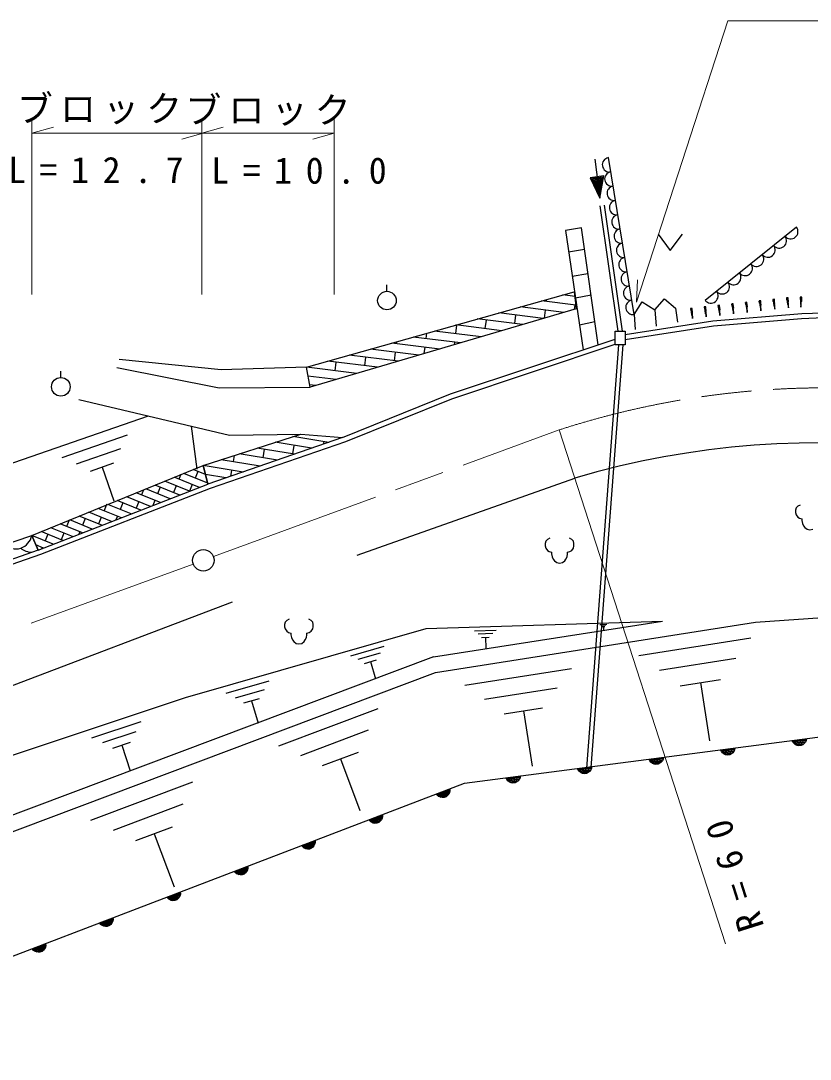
# Model space of a CAD drawing. Units: millimetres, scale not verified, with parts at other scales. Extents: x 40000 to 680000, y 20000 to 380000.
# Drawn here: x 363851 to 418778, y 259375 to 331676 of the extents above; entities that cross this region are included whole.
import ezdxf

# ---------------------------------------------------------------- set-up
doc = ezdxf.new("R2010")
doc.units = ezdxf.units.MM
doc.header["$LTSCALE"] = 1000
doc.linetypes.add('CHAIN', pattern=[18.5, 12, -1.5, 3.5, -1.5])
for name, color, linetype, lineweight in [('M-BGD', 7, 'Continuous', 25), ('M-BGD-EXST', 7, 'Continuous', 25), ('M-BMK', 2, 'CHAIN', 13), ('M-BMK-OTRS', 5, 'Continuous', 25), ('M-BMK-SRVR', 3, 'Continuous', 25), ('M-STR-HTXT', 7, 'Continuous', 13), ('M-STR-STR3', 7, 'Continuous', 25)]:
    doc.layers.add(name, color=color, linetype=linetype, lineweight=lineweight)
doc.styles.add('ＭＳ ゴシック', font='')
doc.styles.get('ＭＳ ゴシック').set_extended_font_data('MS Gothic')

# ---------------------------------------------------------------- blocks, each defined once
blk = doc.blocks.new('MARK28C15L15W1')
at = {"color": 7, "linetype": 'Continuous', "lineweight": 13}
blk.add_line((0, 0), (0.014, -0.05), dxfattribs=at)

msp = doc.modelspace()

# ---------------------------------------------------------------- linework, layer by layer
at = {"layer": 'M-BGD'}
for p, q in [((403792, 322046), (404131, 319321)), ((406528, 311229), (404734, 322145)), ((404140, 318795), (405390, 310055)), ((404437, 318838), (405693, 310055)), ((417816, 317317), (411466, 312203)), ((389327, 312841), (389327, 313283)), ((417157, 312231), (417142, 312370)), ((417156, 312372), (417187, 312079)), ((417219, 311914), (417170, 312373)), ((417183, 312375), (417250, 311762)), ((417247, 311917), (417197, 312376)), ((417211, 312378), (417243, 312085)), ((417240, 312240), (417225, 312379)), ((418093, 312278), (418095, 312418)), ((418109, 312418), (418105, 312124)), ((418116, 311956), (418123, 312418)), ((418137, 312418), (418127, 311802)), ((418144, 311955), (418151, 312417)), ((418165, 312417), (418161, 312123)), ((418177, 312277), (418179, 312417)), ((409407, 311657), (409554, 310685)), ((410487, 311490), (410472, 311630)), ((410486, 311631), (410518, 311339)), ((410550, 311173), (410500, 311633)), ((410514, 311634), (410580, 311022)), ((410577, 311176), (410528, 311636)), ((410541, 311637), (410573, 311345)), ((410571, 311499), (410555, 311639)), ((411440, 311596), (411425, 311735)), ((411439, 311737), (411470, 311445)), ((411502, 311279), (411453, 311738)), ((411466, 311740), (411533, 311127)), ((411530, 311282), (411480, 311741)), ((411494, 311743), (411526, 311451)), ((411523, 311605), (411508, 311744)), ((412393, 311702), (412378, 311841)), ((412392, 311843), (412423, 311550)), ((412455, 311385), (412405, 311844)), ((412419, 311846), (412486, 311233)), ((412483, 311388), (412433, 311847)), ((412447, 311849), (412479, 311556)), ((412476, 311711), (412461, 311850)), ((413346, 311808), (413330, 311947)), ((413344, 311948), (413376, 311656)), ((413408, 311491), (413358, 311950)), ((413372, 311952), (413439, 311339)), ((413436, 311494), (413386, 311953)), ((413400, 311954), (413432, 311662)), ((413429, 311817), (413414, 311956)), ((414298, 311913), (414283, 312053)), ((414297, 312054), (414329, 311762)), ((414361, 311596), (414311, 312056)), ((414325, 312057), (414391, 311445)), ((414389, 311600), (414339, 312059)), ((414353, 312060), (414385, 311768)), ((414382, 311923), (414367, 312062)), ((415251, 312019), (415236, 312158)), ((415250, 312160), (415282, 311868)), ((415314, 311702), (415264, 312162)), ((415278, 312163), (415344, 311551)), ((415341, 311705), (415292, 312165)), ((415306, 312166), (415337, 311874)), ((415335, 312028), (415320, 312168)), ((416204, 312125), (416189, 312264)), ((416203, 312266), (416235, 311973)), ((416267, 311808), (416217, 312267)), ((416231, 312269), (416297, 311656)), ((416294, 311811), (416245, 312270)), ((416258, 312272), (416290, 311980)), ((416287, 312134), (416272, 312273)), ((406534, 311230), (406593, 310184)), ((407963, 311554), (408052, 310420)), ((405444, 309112), (403209, 279636)), ((405745, 309112), (403514, 279689)), ((366638, 306838), (366638, 307280)), ((356788, 298630), (372734, 304180)), ((375708, 303462), (376104, 300462)), ((366736, 301268), (371270, 302846)), ((383325, 302904), (386242, 302657)), ((370797, 301868), (367714, 300796)), ((368692, 300323), (370324, 300891)), ((369508, 300607), (370328, 298249)), ((355078, 292598), (364617, 295839)), ((392567, 287381), (408494, 289875)), ((395417, 289207), (396916, 289253)), ((404135, 289652), (404635, 289668)), ((404557, 289585), (404217, 289575)), ((404300, 289497), (404480, 289503)), ((404390, 289500), (404398, 289240)), ((396684, 289006), (395664, 288974)), ((395912, 288742), (396451, 288759)), ((396181, 288750), (396206, 287971)), ((406843, 287485), (414647, 288710)), ((386817, 287463), (389123, 288126)), ((392567, 287381), (336731, 266393)), ((388860, 287651), (387292, 287200)), ((387767, 286937), (388597, 287176)), ((388182, 287056), (388527, 285857)), ((413594, 287266), (408288, 286433)), ((394751, 285418), (402161, 286581)), ((378148, 284857), (381128, 285713)), ((409732, 285380), (412542, 285821)), ((411137, 285600), (411774, 281542)), ((380788, 285100), (378762, 284517)), ((401161, 285210), (396123, 284419)), ((379376, 284177), (380449, 284486)), ((379912, 284332), (380358, 282783)), ((381795, 281197), (388720, 283805)), ((397495, 283419), (400162, 283838)), ((398828, 283629), (399433, 279776)), ((368801, 281761), (372217, 282898)), ((371853, 282170), (369530, 281396)), ((388030, 282280), (383321, 280506)), ((370258, 281032), (371488, 281441)), ((370873, 281236), (371465, 279460)), ((384846, 279815), (387339, 280755)), ((386093, 280285), (387449, 276684)), ((368714, 276011), (375826, 278690)), ((375117, 277123), (370281, 275301)), ((371847, 274592), (374408, 275557)), ((373127, 275074), (374521, 271376))]:
    msp.add_line(p, q, dxfattribs=at)
for points in [[(404131, 319321), (404422, 320869), (403470, 320750)], [(404109, 319500), (404340, 320798), (403566, 320702)], [(404087, 319678), (404258, 320728), (403663, 320654)], [(404064, 319857), (404176, 320657), (403760, 320605)], [(404042, 320036), (404094, 320586), (403856, 320557)], [(404012, 320274), (404013, 320516), (403953, 320508)], [(417126, 312382), (417257, 311693), (417238, 312395)], [(418082, 312433), (418126, 311732), (418194, 312431)], [(410457, 311642), (410588, 310952), (410568, 311654)], [(411409, 311748), (411540, 311058), (411521, 311760)], [(412362, 311854), (412493, 311164), (412474, 311866)], [(413315, 311959), (413446, 311269), (413426, 311971)], [(414268, 312065), (414399, 311375), (414379, 312077)], [(415221, 312171), (415352, 311481), (415332, 312183)], [(416173, 312277), (416305, 311587), (416285, 312289)], [(405206, 310055), (405913, 310055), (405913, 309112), (405206, 309112)]]:
    msp.add_lwpolyline(points, close=True, dxfattribs=at)
for points in [[(408193, 316828), (409043, 315671), (409893, 316828)], [(406534, 311230), (407087, 312107), (407963, 311554), (408634, 312327), (409407, 311657)], [(405913, 309484), (412043, 310433), (418162, 310946), (423225, 311168), (425786, 311152), (428247, 311033), (431159, 310720), (436110, 309786), (440166, 308372), (445444, 305823), (447654, 304780), (453860, 302943), (460635, 294674), (466950, 285872)], [(331874, 283225), (344764, 288051), (355494, 291161), (365248, 294544), (377053, 299125), (386458, 302383), (393835, 305364), (405206, 309150)], [(383722, 307562), (377788, 307376), (370699, 308090)], [(370538, 307537), (377650, 306110), (383974, 306159)], [(367880, 305305), (378383, 302833), (383325, 302904)], [(418081, 297960), (417921, 297880), (417801, 297760), (417761, 297600), (417761, 297440), (417801, 297280), (417921, 297120), (418041, 297040), (418201, 297000), (418201, 296880), (418241, 296680), (418321, 296520), (418401, 296400), (418561, 296280), (418761, 296240), (418961, 296280)], [(400661, 295642), (400501, 295562), (400381, 295442), (400341, 295282), (400341, 295122), (400381, 294962), (400501, 294802), (400621, 294722), (400781, 294682), (400781, 294562), (400821, 294362), (400901, 294202), (400981, 294082), (401141, 293962), (401341, 293922), (401541, 293962), (401701, 294082), (401781, 294202), (401861, 294362), (401901, 294562), (401901, 294682), (402061, 294722), (402181, 294802), (402301, 294962), (402341, 295122), (402341, 295282), (402301, 295442), (402181, 295562), (402021, 295642)], [(337036, 265334), (392707, 286306), (414963, 289799), (448929, 292166)], [(382525, 290009), (382365, 289929), (382245, 289809), (382205, 289649), (382205, 289489), (382245, 289329), (382365, 289169), (382485, 289089), (382645, 289049), (382645, 288929), (382685, 288729), (382765, 288569), (382845, 288449), (383005, 288329), (383205, 288289), (383405, 288329), (383565, 288449), (383645, 288569), (383725, 288729), (383765, 288929), (383765, 289049), (383925, 289089), (384045, 289169), (384165, 289329), (384205, 289489), (384205, 289649), (384165, 289809), (384045, 289929), (383885, 290009)], [(335335, 271233), (375322, 284551), (392046, 289361), (408494, 289875)]]:
    msp.add_lwpolyline(points, dxfattribs=at)
for centre in [(389327, 312195), (366638, 306192)]:
    msp.add_circle(centre, 646, dxfattribs=at)
for centre, radius, start, end in [((404816, 321649), 503, 99.33289, 279.33289), ((404979, 320657), 503, 99.33289, 279.33289), ((405142, 319664), 503, 99.33289, 279.33289), ((405305, 318672), 503, 99.33289, 279.33289), ((405468, 317679), 503, 99.33289, 279.33289), ((405631, 316687), 503, 99.33289, 279.33289), ((417419, 316997), 510, 218.84485, 38.84482), ((405794, 315695), 503, 99.33289, 279.33289), ((415831, 315719), 510, 218.84485, 38.84482), ((416625, 316358), 510, 218.84485, 38.84482), ((415038, 315080), 510, 218.84485, 38.84482), ((405957, 314702), 503, 99.33289, 279.33289), ((414244, 314440), 510, 218.84485, 38.84482), ((406121, 313710), 503, 99.33289, 279.33289), ((413450, 313801), 510, 218.84485, 38.84482), ((406284, 312718), 503, 99.33289, 279.33289), ((412656, 313162), 510, 218.84485, 38.84482), ((411863, 312523), 510, 218.84485, 38.84482), ((406447, 311725), 503, 99.33289, 279.33289), ((363477, 296061), 1161, 228.56256, 348.9697), ((364619, 295832), 1161, 228.56256, 270.1311)]:
    msp.add_arc(centre, radius, start, end, dxfattribs=at)
at = {"layer": 'M-BGD-EXST'}
msp.add_line((365058, 294826), (364617, 295839), dxfattribs=at)
at = {"layer": 'M-BMK'}
for p, q in [((377258, 294368), (401318, 303192)), ((375849, 293852), (333291, 278315))]:
    msp.add_line(p, q, dxfattribs=at)
msp.add_arc((419826, 246118), 60000, 46.68323, 107.96674, dxfattribs=at)
at = {"layer": 'M-BMK-OTRS'}
for p, q in [((386242, 302657), (376873, 299411)), ((365059, 294826), (376873, 299411)), ((387255, 294469), (402401, 299841)), ((365059, 294826), (355446, 291419)), ((334413, 274427), (378586, 291211))]:
    msp.add_line(p, q, dxfattribs=at)
for points in [[(405913, 309828), (412014, 310773), (418200, 311291), (423434, 311465), (428157, 311335), (431177, 311011), (436159, 310071), (440258, 308641), (445493, 306113), (447852, 305117), (454046, 303205), (460446, 295395), (467161, 286035)], [(386242, 302657), (393755, 305692), (405206, 309505)]]:
    msp.add_lwpolyline(points, dxfattribs=at)
msp.add_arc((419348, 242284), 60000, 58.14053, 106.40625, dxfattribs=at)
at = {"layer": 'M-BMK-SRVR'}
msp.add_circle((376553, 294109), 750, dxfattribs=at)
at = {"layer": 'M-STR-HTXT'}
for p, q in [((364617, 312617), (364617, 324859)), ((376439, 312617), (376439, 324859)), ((385664, 324859), (385664, 312617)), ((376439, 323859), (377939, 324279)), ((364617, 323859), (376549, 323859)), ((376439, 323859), (385664, 323859)), ((385664, 323859), (384164, 323439)), ((406698, 312074), (406761, 313630)), ((401318, 303192), (412883, 267402))]:
    msp.add_line(p, q, dxfattribs=at)
msp.add_lwpolyline([(406698, 312074), (413052, 331675), (442449, 331676)], dxfattribs=at)
at = {"layer": 'M-STR-STR3'}
for p, q in [((404028, 309113), (402854, 317271)), ((401967, 315591), (403068, 315785)), ((402218, 313883), (403315, 314070)), ((402392, 312487), (401563, 312590)), ((402437, 312395), (403528, 312586)), ((401636, 311372), (398590, 311752)), ((402466, 311873), (400076, 312171)), ((400434, 312272), (400417, 312129)), ((402401, 311881), (402364, 311587)), ((398756, 310522), (395616, 310914)), ((400196, 310947), (397103, 311333)), ((398283, 311186), (398209, 310590)), ((394165, 310490), (394091, 309895)), ((397317, 310097), (394129, 310495)), ((396224, 310838), (396150, 310243)), ((402715, 310504), (403793, 310747)), ((394437, 309247), (391156, 309657)), ((392078, 309917), (392032, 309547)), ((395877, 309672), (392643, 310076)), ((391558, 308397), (388182, 308819)), ((392998, 308822), (389669, 309238)), ((389989, 309328), (389973, 309200)), ((391958, 308952), (391901, 308499)), ((394017, 309300), (393994, 309116)), ((390118, 307972), (386696, 308400)), ((387840, 308257), (387766, 307661)), ((389899, 308604), (389824, 308009)), ((387239, 307123), (383722, 307562)), ((388678, 307547), (385209, 307981)), ((385781, 307909), (385707, 307314)), ((385799, 306698), (383833, 306943)), ((385632, 306718), (385623, 306646)), ((384359, 306273), (383944, 306325)), ((376549, 300713), (383325, 302904)), ((384089, 301911), (381542, 302327)), ((385281, 302324), (382790, 302731)), ((382968, 302789), (382955, 302704)), ((384928, 302381), (384897, 302191)), ((381705, 301085), (379046, 301520)), ((382897, 301498), (380294, 301924)), ((380787, 301843), (380690, 301251)), ((382858, 302112), (382761, 301520)), ((380513, 300672), (377797, 301116)), ((378689, 301405), (378620, 300982)), ((374989, 300076), (374859, 299756)), ((376856, 299481), (375194, 300159)), ((376706, 300082), (375855, 300429)), ((376163, 300304), (375973, 299841)), ((379321, 300259), (376549, 300713)), ((376873, 299411), (376549, 300713)), ((378129, 299846), (376707, 300079)), ((378523, 300390), (378452, 299958)), ((374918, 298652), (373211, 299349)), ((375596, 298915), (373872, 299619)), ((376274, 299178), (374533, 299889)), ((375784, 299378), (375595, 298915)), ((376938, 299433), (376865, 299445)), ((373562, 298126), (371889, 298809)), ((372396, 299016), (372251, 298661)), ((374240, 298389), (372550, 299079)), ((373555, 299209), (373366, 298746)), ((374670, 299293), (374480, 298831)), ((369803, 297957), (369643, 297566)), ((369832, 298029), (369803, 297957)), ((371527, 297336), (369905, 297999)), ((372206, 297599), (370566, 298269)), ((370947, 298114), (370758, 297651)), ((372884, 297863), (371228, 298539)), ((372062, 298198), (371873, 297735)), ((373177, 298283), (373028, 297919)), ((369493, 296547), (367922, 297189)), ((370171, 296810), (368583, 297459)), ((370849, 297073), (369244, 297729)), ((370569, 297188), (370460, 296922)), ((368137, 296021), (366600, 296649)), ((367210, 296898), (367035, 296471)), ((367224, 296934), (367210, 296898)), ((368815, 296284), (367261, 296919)), ((368339, 297018), (368150, 296556)), ((369454, 297103), (369265, 296640)), ((364617, 295839), (365059, 294826)), ((365058, 294826), (364617, 295839)), ((366103, 295231), (364617, 295839)), ((366781, 295494), (365278, 296109)), ((365731, 295923), (365542, 295460)), ((367459, 295758), (365939, 296379)), ((366846, 296008), (366657, 295545)), ((367961, 296093), (367893, 295926)), ((365425, 294968), (364903, 295181)), ((365353, 294998), (365325, 294929)), ((417572, 281506), (418484, 281626)), ((418472, 281563), (417600, 281450)), ((417627, 281393), (418460, 281501)), ((418408, 281434), (417694, 281341)), ((417762, 281289), (418357, 281367)), ((418265, 281294), (417869, 281243)), ((412595, 280858), (413508, 280977)), ((413496, 280915), (412623, 280801)), ((412651, 280744), (413484, 280853)), ((413432, 280785), (412718, 280692)), ((412785, 280640), (413380, 280718)), ((413289, 280646), (412892, 280594)), ((407619, 280209), (408531, 280328)), ((408519, 280266), (407646, 280152)), ((407674, 280095), (408507, 280204)), ((408455, 280136), (407741, 280043)), ((407809, 279992), (408404, 280069)), ((408312, 279997), (407916, 279945)), ((402642, 279560), (403555, 279679)), ((403543, 279617), (402670, 279503)), ((402698, 279446), (403531, 279555)), ((403479, 279488), (402765, 279395)), ((402832, 279343), (403427, 279420)), ((403336, 279348), (402939, 279296)), ((397666, 278911), (398578, 279030)), ((398566, 278968), (397693, 278854)), ((397721, 278798), (398554, 278906)), ((398502, 278839), (397788, 278746)), ((397855, 278694), (398450, 278771)), ((398359, 278699), (397962, 278647)), ((392822, 277797), (393681, 278126)), ((393684, 278063), (392862, 277748)), ((392902, 277699), (393686, 278000)), ((393652, 277922), (392979, 277665)), ((393057, 277630), (393617, 277845)), ((393545, 277753), (393172, 277610)), ((388135, 276002), (388994, 276331)), ((388997, 276268), (388175, 275953)), ((388215, 275904), (389000, 276205)), ((388965, 276127), (388293, 275869)), ((388370, 275835), (388930, 276050)), ((388859, 275958), (388485, 275815)), ((383448, 274207), (384307, 274536)), ((384310, 274473), (383488, 274158)), ((383528, 274109), (384313, 274410)), ((384278, 274332), (383606, 274074)), ((383684, 274040), (384244, 274254)), ((384172, 274163), (383798, 274020)), ((378762, 272412), (379621, 272741)), ((379624, 272678), (378802, 272363)), ((378842, 272314), (379626, 272614)), ((379592, 272537), (378919, 272279)), ((378997, 272245), (379557, 272459)), ((379485, 272368), (379112, 272224)), ((374075, 270617), (374934, 270946)), ((374937, 270883), (374115, 270568)), ((374155, 270519), (374940, 270819)), ((374905, 270742), (374233, 270484)), ((374310, 270450), (374871, 270664)), ((374799, 270572), (374425, 270429)), ((369388, 268822), (370248, 269151)), ((370250, 269087), (369428, 268773)), ((369469, 268724), (370253, 269024)), ((370218, 268947), (369546, 268689)), ((369624, 268655), (370184, 268869)), ((370112, 268777), (369738, 268634)), ((364702, 267026), (365561, 267355)), ((365564, 267292), (364742, 266978)), ((364782, 266929), (365566, 267229)), ((365532, 267152), (364859, 266894)), ((364937, 266859), (365497, 267074)), ((365425, 266982), (365052, 266839))]:
    msp.add_line(p, q, dxfattribs=at)
for points in [[(402854, 317271), (401749, 317072), (402972, 308761)], [(400342, 311533), (400272, 310969), (400268, 310938)], [(364617, 295839), (376549, 300713), (376865, 299445)], [(339333, 257374), (394718, 278587), (449369, 285712), (458222, 281272), (463341, 277847)]]:
    msp.add_lwpolyline(points, dxfattribs=at)
for points in [[(383722, 307562), (402352, 312812), (402496, 311626), (383974, 306159)], [(418516, 281690), (418492, 281566), (418446, 281459), (418359, 281347), (418268, 281274), (418154, 281219), (417995, 281199), (417871, 281223), (417764, 281269), (417652, 281356), (417580, 281447), (417525, 281561)], [(413540, 281041), (413515, 280917), (413469, 280810), (413383, 280698), (413291, 280626), (413177, 280571), (413019, 280550), (412895, 280574), (412788, 280621), (412676, 280707), (412603, 280798), (412548, 280912)], [(408563, 280392), (408539, 280268), (408492, 280161), (408406, 280049), (408315, 279977), (408201, 279922), (408042, 279901), (407918, 279925), (407811, 279972), (407699, 280058), (407627, 280149), (407571, 280263)], [(398610, 279095), (398586, 278971), (398539, 278864), (398453, 278752), (398362, 278679), (398248, 278624), (398089, 278603), (397965, 278628), (397858, 278674), (397746, 278760), (397673, 278852), (397618, 278966)], [(403587, 279744), (403562, 279619), (403516, 279513), (403430, 279400), (403338, 279328), (403224, 279273), (403066, 279252), (402942, 279276), (402835, 279323), (402722, 279409), (402650, 279501), (402595, 279614)], [(393697, 278196), (393702, 278070), (393682, 277955), (393624, 277826), (393552, 277734), (393455, 277654), (393305, 277597), (393179, 277591), (393064, 277611), (392935, 277669), (392843, 277741), (392763, 277839)], [(389010, 276401), (389016, 276275), (388995, 276160), (388938, 276031), (388866, 275939), (388768, 275859), (388618, 275802), (388492, 275796), (388377, 275816), (388248, 275874), (388156, 275946), (388076, 276044)], [(384323, 274606), (384329, 274480), (384309, 274365), (384251, 274236), (384179, 274144), (384081, 274064), (383932, 274006), (383806, 274001), (383691, 274021), (383561, 274079), (383470, 274151), (383389, 274249)], [(379637, 272811), (379642, 272685), (379622, 272570), (379564, 272441), (379492, 272349), (379395, 272269), (379245, 272211), (379119, 272206), (379004, 272226), (378875, 272284), (378783, 272356), (378703, 272453)], [(374950, 271016), (374956, 270890), (374935, 270775), (374878, 270646), (374806, 270554), (374708, 270474), (374559, 270416), (374432, 270411), (374317, 270431), (374188, 270489), (374096, 270561), (374016, 270658)], [(370263, 269221), (370269, 269095), (370249, 268980), (370191, 268850), (370119, 268759), (370021, 268678), (369872, 268621), (369746, 268616), (369631, 268636), (369502, 268694), (369410, 268766), (369329, 268863)], [(365577, 267426), (365582, 267299), (365562, 267185), (365504, 267055), (365433, 266964), (365335, 266883), (365185, 266826), (365059, 266821), (364944, 266841), (364815, 266899), (364723, 266970), (364643, 267068)]]:
    msp.add_lwpolyline(points, close=True, dxfattribs=at)

# ---------------------------------------------------------------- block references
at = {"layer": 'M-STR-HTXT', "xscale": 30000, "yscale": 30000}
for p, rotation in [((364617, 323859), 90), ((376549, 323859), 270)]:
    msp.add_blockref('MARK28C15L15W1', p, dxfattribs=dict(at, rotation=rotation))

# ---------------------------------------------------------------- texts
at = {"layer": 'M-STR-HTXT', "char_height": 1833, "attachment_point": 7, "style": 'ＭＳ ゴシック'}
for s, insert in [('\\T1.2;ブロック', (363578, 324459)), ('\\T1.2;ブロック', (375301, 324359)), ('\\T1.76;L=12.7', (362959, 320345)), ('\\T1.76;L=10.0', (377090, 320308))]:
    msp.add_mtext(s, dxfattribs=dict(at, insert=insert))
at = {"layer": 'M-STR-HTXT', "insert": (415612, 268637), "char_height": 1833, "attachment_point": 7, "rotation": 107.5, "style": 'ＭＳ ゴシック'}
msp.add_mtext('\\T1.8;R=60', dxfattribs=at)

doc.saveas('drawing.dxf')
